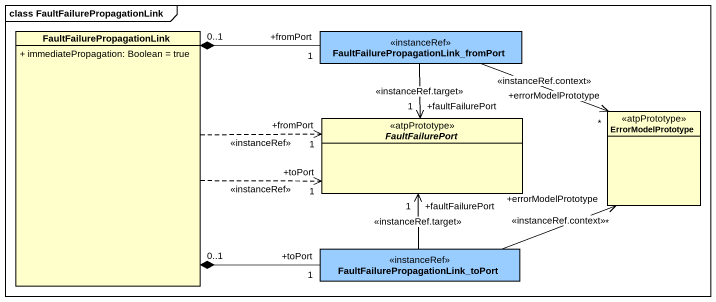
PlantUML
@startuml
mainframe class FaultFailurePropagationLink
hide circle
hide empty members
skinparam classAttributeIconSize 0
class FaultFailurePropagationLink {
  + immediatePropagation: Boolean = true
}
class "FaultFailurePropagationLink_fromPort" as FaultFailurePropagationLink_2 <<instanceRef>> #99CCFF
class ErrorModelPrototype <<atpPrototype>>
abstract class FaultFailurePort <<atpPrototype>>
class "FaultFailurePropagationLink_toPort" as FaultFailurePropagationLink_3 <<instanceRef>> #99CCFF
FaultFailurePropagationLink "0..1" *-right- "+fromPort\n1" FaultFailurePropagationLink_2
FaultFailurePropagationLink .right.> "+toPort\n1" FaultFailurePort : <<instanceRef>>
FaultFailurePropagationLink .right.> "+fromPort\n1" FaultFailurePort : <<instanceRef>>
FaultFailurePropagationLink_2 -right-> "+errorModelPrototype\n*" ErrorModelPrototype : <<instanceRef.context>>
FaultFailurePropagationLink_2 --> "+faultFailurePort\n1" FaultFailurePort : <<instanceRef.target>>
FaultFailurePropagationLink_3 "+toPort\n1" -left-* "0..1" FaultFailurePropagationLink
FaultFailurePropagationLink_3 -right-> "+errorModelPrototype\n*" ErrorModelPrototype : <<instanceRef.context>>
FaultFailurePropagationLink_3 -up-> "+faultFailurePort\n1" FaultFailurePort : <<instanceRef.target>>
@enduml
